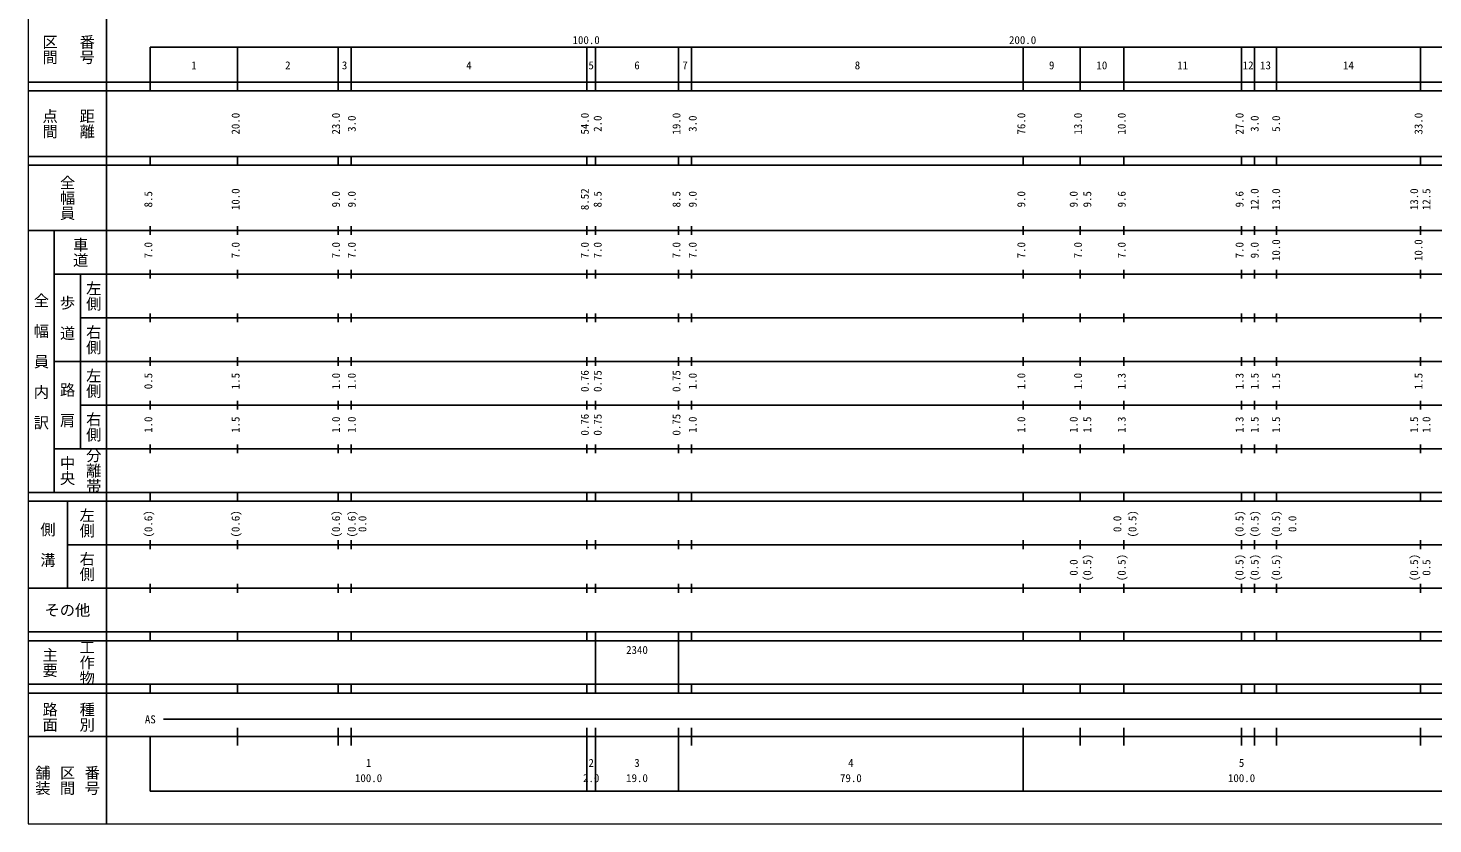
# Model space of a CAD drawing. Units: millimetres on the paper, enlarged 1000 times. Extents: x -64632 to 575368, y -97377 to 262623.
# Drawn here: x -64632 to 257211, y -97377 to 85032 of the extents above; entities that cross this region are included whole.
import ezdxf
from ezdxf.enums import TextEntityAlignment as Align

# ---------------------------------------------------------------- set-up
doc = ezdxf.new("R2010")
doc.units = ezdxf.units.MM
doc.header["$LTSCALE"] = 1000
doc.layers.add('M-TTL', color=2, linetype='Continuous', lineweight=13)
doc.layers.add('M-TTL-BAND', color=7, linetype='Continuous', lineweight=25)
doc.styles.add('@ＭＳ ゴシック', font='')
doc.styles.add('ＭＳ ゴシック', font='')
doc.styles.get('@ＭＳ ゴシック').set_extended_font_data('@MS Gothic')
doc.styles.get('ＭＳ ゴシック').set_extended_font_data('MS Gothic')

msp = doc.modelspace()

# ---------------------------------------------------------------- linework, layer by layer
at = {"layer": 'M-TTL'}
for p, q in [((-64632, 262623), (-64632, -97377)), ((-64632, -97377), (575368, -97377))]:
    msp.add_line(p, q, dxfattribs=at)
at = {"layer": 'M-TTL-BAND'}
for p, q in [((-46632, 252623), (-46632, -97377)), ((-36632, 80623), (474368, 80623)), ((-36632, 80623), (-36632, 70623)), ((-16632, 70623), (-16632, 80623)), ((6368, 70623), (6368, 80623)), ((9368, 70623), (9368, 80623)), ((63368, 70623), (63368, 80623)), ((65368, 70623), (65368, 80623)), ((84368, 70623), (84368, 80623)), ((87368, 70623), (87368, 80623)), ((163368, 70623), (163368, 80623)), ((176368, 70623), (176368, 80623)), ((186368, 70623), (186368, 80623)), ((213368, 70623), (213368, 80623)), ((216368, 70623), (216368, 80623)), ((221368, 70623), (221368, 80623)), ((254368, 70623), (254368, 80623)), ((-64632, 72623), (474368, 72623)), ((-64632, 70623), (474368, 70623)), ((-64632, 55623), (474368, 55623)), ((-36632, 53623), (-36632, 55623)), ((-16632, 53623), (-16632, 55623)), ((6368, 53623), (6368, 55623)), ((9368, 53623), (9368, 55623)), ((63368, 53623), (63368, 55623)), ((65368, 53623), (65368, 55623)), ((84368, 53623), (84368, 55623)), ((87368, 53623), (87368, 55623)), ((163368, 53623), (163368, 55623)), ((176368, 53623), (176368, 55623)), ((186368, 53623), (186368, 55623)), ((213368, 53623), (213368, 55623)), ((216368, 53623), (216368, 55623)), ((221368, 53623), (221368, 55623)), ((254368, 53623), (254368, 55623)), ((-64632, 53623), (474368, 53623)), ((-64632, 38623), (474368, 38623)), ((-58632, -21377), (-58632, 38623)), ((-36632, 37623), (-36632, 39623)), ((-16632, 37623), (-16632, 39623)), ((6368, 37623), (6368, 39623)), ((9368, 37623), (9368, 39623)), ((63368, 37623), (63368, 39623)), ((65368, 37623), (65368, 39623)), ((84368, 37623), (84368, 39623)), ((87368, 37623), (87368, 39623)), ((163368, 37623), (163368, 39623)), ((176368, 37623), (176368, 39623)), ((186368, 37623), (186368, 39623)), ((213368, 37623), (213368, 39623)), ((216368, 37623), (216368, 39623)), ((221368, 37623), (221368, 39623)), ((254368, 37623), (254368, 39623)), ((-36632, 27623), (-36632, 29623)), ((-16632, 27623), (-16632, 29623)), ((6368, 27623), (6368, 29623)), ((9368, 27623), (9368, 29623)), ((63368, 27623), (63368, 29623)), ((65368, 27623), (65368, 29623)), ((84368, 27623), (84368, 29623)), ((87368, 27623), (87368, 29623)), ((163368, 27623), (163368, 29623)), ((176368, 27623), (176368, 29623)), ((186368, 27623), (186368, 29623)), ((213368, 27623), (213368, 29623)), ((216368, 27623), (216368, 29623)), ((221368, 27623), (221368, 29623)), ((254368, 27623), (254368, 29623)), ((-58632, 28623), (474368, 28623)), ((-52632, 28623), (-52632, -11377)), ((-36632, 17623), (-36632, 19623)), ((-16632, 17623), (-16632, 19623)), ((6368, 17623), (6368, 19623)), ((9368, 17623), (9368, 19623)), ((63368, 17623), (63368, 19623)), ((65368, 17623), (65368, 19623)), ((84368, 17623), (84368, 19623)), ((87368, 17623), (87368, 19623)), ((163368, 17623), (163368, 19623)), ((176368, 17623), (176368, 19623)), ((186368, 17623), (186368, 19623)), ((213368, 17623), (213368, 19623)), ((216368, 17623), (216368, 19623)), ((221368, 17623), (221368, 19623)), ((254368, 17623), (254368, 19623)), ((-52632, 18623), (474368, 18623)), ((-58632, 8623), (474368, 8623)), ((-36632, 7623), (-36632, 9623)), ((-16632, 7623), (-16632, 9623)), ((6368, 7623), (6368, 9623)), ((9368, 7623), (9368, 9623)), ((63368, 7623), (63368, 9623)), ((65368, 7623), (65368, 9623)), ((84368, 7623), (84368, 9623)), ((87368, 7623), (87368, 9623)), ((163368, 7623), (163368, 9623)), ((176368, 7623), (176368, 9623)), ((186368, 7623), (186368, 9623)), ((213368, 7623), (213368, 9623)), ((216368, 7623), (216368, 9623)), ((221368, 7623), (221368, 9623)), ((254368, 7623), (254368, 9623)), ((-52632, -1377), (474368, -1377)), ((-36632, -2377), (-36632, -377)), ((-16632, -2377), (-16632, -377)), ((6368, -2377), (6368, -377)), ((9368, -2377), (9368, -377)), ((63368, -2377), (63368, -377)), ((65368, -2377), (65368, -377)), ((84368, -2377), (84368, -377)), ((87368, -2377), (87368, -377)), ((163368, -2377), (163368, -377)), ((176368, -2377), (176368, -377)), ((186368, -2377), (186368, -377)), ((213368, -2377), (213368, -377)), ((216368, -2377), (216368, -377)), ((221368, -2377), (221368, -377)), ((254368, -2377), (254368, -377)), ((-58632, -11377), (474368, -11377)), ((-36632, -12377), (-36632, -10377)), ((-16632, -12377), (-16632, -10377)), ((6368, -12377), (6368, -10377)), ((9368, -12377), (9368, -10377)), ((63368, -12377), (63368, -10377)), ((65368, -12377), (65368, -10377)), ((84368, -12377), (84368, -10377)), ((87368, -12377), (87368, -10377)), ((163368, -12377), (163368, -10377)), ((176368, -12377), (176368, -10377)), ((186368, -12377), (186368, -10377)), ((213368, -12377), (213368, -10377)), ((216368, -12377), (216368, -10377)), ((221368, -12377), (221368, -10377)), ((254368, -12377), (254368, -10377)), ((-64632, -21377), (474368, -21377)), ((-36632, -23377), (-36632, -21377)), ((-16632, -23377), (-16632, -21377)), ((6368, -23377), (6368, -21377)), ((9368, -23377), (9368, -21377)), ((63368, -23377), (63368, -21377)), ((65368, -23377), (65368, -21377)), ((84368, -23377), (84368, -21377)), ((87368, -23377), (87368, -21377)), ((163368, -23377), (163368, -21377)), ((176368, -23377), (176368, -21377)), ((186368, -23377), (186368, -21377)), ((213368, -23377), (213368, -21377)), ((216368, -23377), (216368, -21377)), ((221368, -23377), (221368, -21377)), ((254368, -23377), (254368, -21377)), ((-64632, -23377), (474368, -23377)), ((-55632, -23377), (-55632, -43377)), ((-55632, -33377), (474368, -33377)), ((-36632, -34377), (-36632, -32377)), ((-16632, -34377), (-16632, -32377)), ((6368, -34377), (6368, -32377)), ((9368, -34377), (9368, -32377)), ((63368, -34377), (63368, -32377)), ((65368, -34377), (65368, -32377)), ((84368, -34377), (84368, -32377)), ((87368, -34377), (87368, -32377)), ((163368, -34377), (163368, -32377)), ((176368, -34377), (176368, -32377)), ((186368, -34377), (186368, -32377)), ((213368, -34377), (213368, -32377)), ((216368, -34377), (216368, -32377)), ((221368, -34377), (221368, -32377)), ((254368, -34377), (254368, -32377)), ((-64632, -43377), (474368, -43377)), ((-36632, -44377), (-36632, -42377)), ((-16632, -44377), (-16632, -42377)), ((6368, -44377), (6368, -42377)), ((9368, -44377), (9368, -42377)), ((63368, -44377), (63368, -42377)), ((65368, -44377), (65368, -42377)), ((84368, -44377), (84368, -42377)), ((87368, -44377), (87368, -42377)), ((163368, -44377), (163368, -42377)), ((176368, -44377), (176368, -42377)), ((186368, -44377), (186368, -42377)), ((213368, -44377), (213368, -42377)), ((216368, -44377), (216368, -42377)), ((221368, -44377), (221368, -42377)), ((254368, -44377), (254368, -42377)), ((-64632, -53377), (474368, -53377)), ((-36632, -55377), (-36632, -53377)), ((-16632, -55377), (-16632, -53377)), ((6368, -55377), (6368, -53377)), ((9368, -55377), (9368, -53377)), ((63368, -55377), (63368, -53377)), ((65368, -55377), (65368, -53377)), ((84368, -55377), (84368, -53377)), ((87368, -55377), (87368, -53377)), ((163368, -55377), (163368, -53377)), ((176368, -55377), (176368, -53377)), ((186368, -55377), (186368, -53377)), ((213368, -55377), (213368, -53377)), ((216368, -55377), (216368, -53377)), ((221368, -55377), (221368, -53377)), ((254368, -55377), (254368, -53377)), ((-64632, -55377), (474368, -55377)), ((65368, -65377), (65368, -55377)), ((84368, -65377), (84368, -55377)), ((-64632, -65377), (474368, -65377)), ((-64632, -67377), (474368, -67377)), ((-36632, -67377), (-36632, -65377)), ((-16632, -67377), (-16632, -65377)), ((6368, -67377), (6368, -65377)), ((9368, -67377), (9368, -65377)), ((63368, -67377), (63368, -65377)), ((65368, -67377), (65368, -65377)), ((84368, -67377), (84368, -65377)), ((87368, -67377), (87368, -65377)), ((163368, -67377), (163368, -65377)), ((176368, -67377), (176368, -65377)), ((186368, -67377), (186368, -65377)), ((213368, -67377), (213368, -65377)), ((216368, -67377), (216368, -65377)), ((221368, -67377), (221368, -65377)), ((254368, -67377), (254368, -65377)), ((-33632, -73377), (460368, -73377)), ((-16632, -79377), (-16632, -75377)), ((6368, -79377), (6368, -75377)), ((9368, -79377), (9368, -75377)), ((63368, -89877), (63368, -75377)), ((65368, -89877), (65368, -75377)), ((84368, -89877), (84368, -75377)), ((87368, -79377), (87368, -75377)), ((163368, -89877), (163368, -75377)), ((176368, -79377), (176368, -75377)), ((186368, -79377), (186368, -75377)), ((213368, -79377), (213368, -75377)), ((216368, -79377), (216368, -75377)), ((221368, -79377), (221368, -75377)), ((254368, -79377), (254368, -75377)), ((-64632, -77377), (474368, -77377)), ((-36632, -77377), (-36632, -89877)), ((-36632, -89877), (474368, -89877))]:
    msp.add_line(p, q, dxfattribs=at)

# ---------------------------------------------------------------- texts
at = {"layer": 'M-TTL-BAND', "style": '@ＭＳ ゴシック'}
for s, p in [('区間', (-59632, 80123)), ('番号', (-51132, 80123)), ('点間', (-59632, 63123)), ('距離', (-51132, 63123)), ('全幅員', (-55632, 46123)), ('車道', (-52632, 33623)), ('左側', (-49632, 23623)), ('全\u3000幅\u3000員\u3000内\u3000訳', (-61632, 8623)), ('歩\u3000道', (-55632, 18623)), ('右側', (-49632, 13623)), ('左側', (-49632, 3623)), ('路\u3000肩', (-55632, -1377)), ('右側', (-49632, -6377)), ('分離帯', (-49632, -16377)), ('中央', (-55632, -16377)), ('左側', (-51132, -28377)), ('側\u3000溝', (-60132, -33377)), ('右側', (-51132, -38377)), ('主要', (-59632, -60377)), ('工作物', (-51132, -60377)), ('路面', (-59632, -72877)), ('種別', (-51132, -72877)), ('舗装', (-61299, -87377)), ('区間', (-55632, -87377)), ('番号', (-49966, -87377))]:
    msp.add_text(s, height=2566, rotation=270, dxfattribs=at).set_placement(p, align=Align.MIDDLE_CENTER)
at = {"layer": 'M-TTL-BAND', "style": 'ＭＳ ゴシック'}
for s, p in [('100.0', (63212, 80818)), ('200.0', (163212, 80818)), ('1', (-26632, 75028)), ('2', (-5132, 75028)), ('3', (7868, 75028)), ('4', (36368, 75028)), ('5', (64368, 75028)), ('6', (74868, 75028)), ('7', (85868, 75028)), ('8', (125368, 75028)), ('9', (169868, 75028)), ('10', (181368, 75028)), ('11', (199868, 75028)), ('12', (214868, 75028)), ('13', (218868, 75028)), ('14', (237868, 75028)), ('AS', (-36632, -74877)), ('1', (13368, -84854)), ('2', (64368, -84854)), ('3', (74868, -84854)), ('4', (123868, -84854)), ('5', (213368, -84854)), ('100.0', (13368, -88344)), ('2.0', (64368, -88344)), ('19.0', (74868, -88344)), ('79.0', (123868, -88344)), ('100.0', (213368, -88344))]:
    msp.add_text(s, height=1833, dxfattribs=at).set_placement(p, align=Align.BOTTOM_CENTER)
for s, p in [('20.0', (-15632, 63123)), ('23.0', (7368, 63123)), ('3.0', (10979, 63123)), ('54.0', (64368, 63123)), ('2.0', (67314, 63123)), ('19.0', (85368, 63123)), ('3.0', (89086, 63123)), ('76.0', (164368, 63123)), ('13.0', (177368, 63123)), ('10.0', (187368, 63123)), ('27.0', (214368, 63123)), ('3.0', (217829, 63123)), ('5.0', (222748, 63123)), ('33.0', (255368, 63123)), ('8.5', (-35632, 45797)), ('10.0', (-15632, 45797)), ('9.0', (7368, 45797)), ('9.0', (10979, 45797)), ('8.52', (64368, 45797)), ('8.5', (67314, 45797)), ('8.5', (85368, 45797)), ('9.0', (89086, 45797)), ('9.0', (164368, 45797)), ('9.0', (176368, 45797)), ('9.5', (179488, 45797)), ('9.6', (187368, 45797)), ('9.6', (214368, 45797)), ('12.0', (217829, 45797)), ('13.0', (222748, 45797)), ('13.0', (254368, 45797)), ('12.5', (257187, 45797)), ('7.0', (-35632, 34123)), ('7.0', (-15632, 34123)), ('7.0', (7368, 34123)), ('7.0', (10979, 34123)), ('7.0', (64368, 34123)), ('7.0', (67314, 34123)), ('7.0', (85368, 34123)), ('7.0', (89086, 34123)), ('7.0', (164368, 34123)), ('7.0', (177368, 34123)), ('7.0', (187368, 34123)), ('7.0', (214368, 34123)), ('9.0', (217829, 34123)), ('10.0', (222748, 34123)), ('10.0', (255368, 34123)), ('0.76', (64368, 4123)), ('0.75', (67314, 4123)), ('0.75', (85368, 4123)), ('0.5', (-35632, 4123)), ('1.5', (-15632, 4123)), ('1.0', (7368, 4123)), ('1.0', (10979, 4123)), ('1.0', (89086, 4123)), ('1.0', (164368, 4123)), ('1.0', (177368, 4123)), ('1.3', (187368, 4123)), ('1.3', (214368, 4123)), ('1.5', (217829, 4123)), ('1.5', (222748, 4123)), ('1.5', (255368, 4123)), ('1.0', (-35632, -5877)), ('1.5', (-15632, -5877)), ('1.0', (7368, -5877)), ('1.0', (10979, -5877)), ('0.76', (64368, -5877)), ('0.75', (67314, -5877)), ('0.75', (85368, -5877)), ('1.0', (89086, -5877)), ('1.0', (164368, -5877)), ('1.0', (176368, -5877)), ('1.5', (179488, -5877)), ('1.3', (187368, -5877)), ('1.3', (214368, -5877)), ('1.5', (217829, -5877)), ('1.5', (222748, -5877)), ('1.5', (254368, -5877)), ('1.0', (257187, -5877)), ('(0.6)', (-35632, -28613)), ('(0.6)', (-15632, -28613)), ('(0.6)', (7368, -28613)), ('(0.6)', (10979, -28613)), ('0.0', (13419, -28613)), ('0.0', (186368, -28613)), ('(0.5)', (189837, -28613)), ('(0.5)', (214368, -28613)), ('(0.5)', (217829, -28613)), ('(0.5)', (222748, -28613)), ('0.0', (226481, -28613)), ('0.0', (176368, -38613)), ('(0.5)', (179488, -38613)), ('(0.5)', (187368, -38613)), ('(0.5)', (214368, -38613)), ('(0.5)', (217829, -38613)), ('(0.5)', (222748, -38613)), ('(0.5)', (254368, -38613)), ('0.5', (257187, -38613))]:
    msp.add_text(s, height=1833, rotation=90, dxfattribs=at).set_placement(p, align=Align.BOTTOM_CENTER)
msp.add_text('その他', height=2566, dxfattribs=at).set_placement((-55632, -48377), align=Align.MIDDLE_CENTER)
msp.add_text('2340', height=1833, dxfattribs=at).set_placement((72368, -58972), align=Align.BOTTOM_LEFT)

doc.saveas('drawing.dxf')
